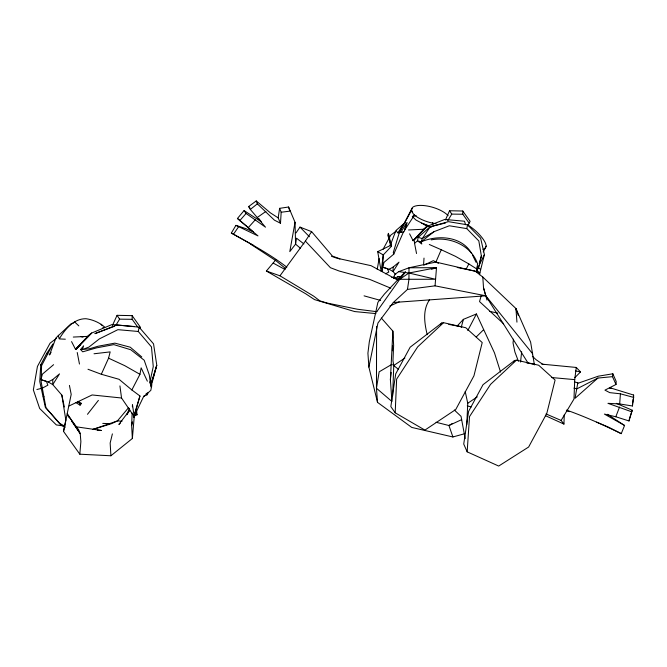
<?xml version="1.0" encoding="UTF-8"?>
<svg xmlns="http://www.w3.org/2000/svg" width="667" height="667" viewBox="0 0 667 667"><rect width="100%" height="100%" fill="white"/><g stroke="black" fill="none" stroke-linecap="round" stroke-linejoin="round"><path stroke-width="1" d="M376.588 326.363L376.463 388.236L377.505 402.351L411.756 427.43L452.893 436.968L464.757 433.692M392.413 350.775L392.538 345.606M392.705 338.369L392.88 331.132L381.324 318.042M64.832 426.263L59.722 423.387L45.348 407.354L39.753 381.449L40.762 364.766L46.732 353.352L52.943 343.939L41.579 365.666L41.154 381.891L45.973 407.837L60.122 424.229L65.149 427.43M545.348 415.641L563.94 424.079L564.249 414.891M392.646 395.956L393.772 365.474L392.963 360.847L393.63 345.281L392.88 331.132L390.395 379.681L391.929 401.484L376.463 388.236L379.156 371.836L392.088 364.215M566.516 410.088C585.201 416.658 603.41 425.004 621.252 433.65L624.57 425.479L604.402 414.082L615.799 416.767L629.014 420.96L629.056 419.902M53.585 364.691L42.405 374.145L40.912 379.623L48.199 381.966L52.768 384.609L61.848 395.114L65.866 420.243L63.532 431.399L79.815 454.194L110.905 455.769L132.366 438.494L131.641 425.463L132.141 413.006M132.383 406.787L132.466 404.711L134.234 416.625L132.366 438.494M532.366 356.27L536.11 359.721L542.613 364.207L576.255 367.45L574.729 379.623L573.97 399.058L561.13 420.427L563.94 424.079M395.197 412.823L396.632 379.131L417.684 346.857L443.563 322.686L465.808 327.747L482.216 342.563L473.954 375.804L455.744 409.53L424.896 430.098L395.197 412.823L390.845 406.57L395.714 373.879L410.147 347.199L441.687 323.045L443.563 322.686M466.775 424.721L467.75 403.252L465.216 391.512M382.391 271.686L383.258 254.936L391.454 246.231L388.411 233.383L387.76 235.176L391.454 246.231L390.42 245.481L388.411 233.383M629.014 420.96L631.732 411.806L607.962 403.335L619.685 403.96L632.433 405.986L632.541 404.01M479.54 274.746L479.898 272.878L476.755 272.294L477.222 266.65M632.433 405.986L633.65 397.407L620.41 393.805L609.738 392.638L604.952 390.137L616.008 384.467L616.191 381.457L612.831 373.787L598.324 376.18L578.422 383.116M286.843 267.192C269.701 253.902 250.242 243.688 231.349 233.05L235.926 225.363L257.987 235.901L237.444 218.476L244.072 210.572L246.098 213.448L265.491 227.18L250.317 209.446L248.649 206.553L256.236 200.942L257.345 203.852L274.404 220.152L280.499 223.245L281.174 212.239L279.623 208.337L288.594 207.012L295.031 222.286L295.581 244.13L289.803 251.609L295.031 222.286M423.57 264.991L424.012 258.096M467.167 451.842L469.518 416.617L490.57 384.35L516.45 360.172L538.686 365.233L555.094 380.057L546.832 413.29L528.631 447.023L498.691 466.058L467.167 451.842L463.732 444.064L468.593 411.372L483.025 384.692L514.574 360.53L516.45 360.172M619.685 403.96L620.41 393.805M377.505 402.351L368.884 367.083L377.939 323.02L393.305 302.51L407.454 289.428L435.059 285.843L436.501 267.684L408.988 267.784L398.741 271.644L394.839 274.42L393.43 277.947L401.392 276.338M79.815 454.194L80.882 441.579L80.223 433.692L78.631 429.715L67.784 415.166M476.755 272.294L477.522 263.715C471.152 245.123 449.641 236.293 431.182 239.878M520.56 362.064L521.652 351.767M390.395 379.681L391.187 372.461M632.658 403.018L633.125 399.024M633.358 397.032L633.592 395.039L609.738 387.694M513.482 339.186L513.023 342.93L514.907 352.001L518.401 361.231M616.008 384.467L612.481 376.655L612.831 373.787M574.846 381.974L577.805 382.866L575.037 398.324L597.89 378.064L612.481 376.655M407.454 289.428L408.946 279.49L408.988 267.784L435.826 262.081L475.212 271.186L482.791 277.038L515.933 308.538L530.607 342.071L534.425 364.916M280.499 223.245L278.164 217.867L279.623 208.337M416.525 253.518L414.566 243.38L417.5 240.787L418.184 237.327L430.09 226.838L448.432 221.661L467.525 224.846L480.649 238.236L484.409 254.611L479.898 272.878L476.988 270.602L477.855 268.151M377.23 269.351L379.114 258.571M63.532 431.399L71.194 394.372L69.426 385.418M133.859 417.6L139.945 395.981L131.866 389.97L139.953 374.312L141.137 367.825L147.357 381.19M133.642 417.292L143.422 396.94L150.825 390.353L151.642 386.093L150.742 384.742L150.592 378.898L153.26 366.6L151.476 346.948L138.269 331.466L139.103 327.155L116.858 324.987L94.914 333.65L114.641 326.23M476.988 270.602L478.973 266.558L481.374 255.978L478.831 240.945L466.792 228.623L467.525 224.846M132.033 423.653L132.416 421.844M112.381 433.883L110.163 443.03L110.905 455.769M87.986 369.251L101.317 374.262L108.571 358.171L110.163 351.893L94.03 353.768M152.276 382.083L156.712 365.441L150.742 384.742L149.675 381.866M395.748 274.646L393.088 271.569L389.078 269.26L382.675 267.2L383.992 262.389L393.805 254.094L403.493 231.833M461.231 327.272L463.423 319.343L476.438 313.957L494.489 352.893L500.542 372.053M131.641 425.463L132.475 422.519M479.223 263.548L481.374 255.978M481.215 295.714L479.531 301.567L503.618 323.828M133.784 416.283L139.945 395.981M448.091 215.658A20.018 7.687 16.5 0 0 429.681 206.512A20.018 7.687 16.5 0 0 412.448 207.479L399.325 232.675L393.28 252.543L393.805 254.094M631.732 411.806L632.241 410.23L616.341 403.343M629.373 418.934L632.241 410.23M407.162 222.545L404.119 231.707L397.799 232.983L396.365 230.824M410.964 211.197L411.914 208.362L411.506 210.313L399.325 232.675M471.636 253.477C461.914 236.151 437.894 234.559 421.144 241.879L417.5 240.787L421.811 244.039L421.144 241.879L422.294 238.611L430.09 226.838L445.523 222.986M390.228 245.539L395.89 230.574L405.569 222.178M615.799 416.767L619.543 407.062M467.892 225.704L470.102 221.319L462.773 211.022L449.541 210.747L445.439 219.968M126.747 414.782L129.548 408.296M435.718 262.49L441.254 249.741L429.315 244.497M483.2 251.934L486.268 246.181L485.609 243.555A19.685 6.553 41.2 0 0 467.934 225.079M112.44 325.454L117.067 315.324L132.141 315.641L140.495 327.372L139.695 328.639M478.589 266.441L484.35 254.744M466.116 269.218L468.809 263.915L455.494 256.353L441.254 249.741M429.423 299.933C422.411 310.313 424.487 323.245 427.197 334.667M486.268 246.181L484.467 249.099A19.685 6.553 41.2 0 1 482.991 249.275M467.784 330.54L476.438 313.957M383 249.408L390.729 235.193L395.498 231.599M400.959 232.349L406.328 223.045L404.627 230.107L414.541 214.966M577.472 383.442L577.805 382.866M51.067 352.326L49.508 354.952L55.953 337.911L71.344 323.545L73.328 323.237M447.69 220.819L451.759 214.099L462.806 214.24L469.051 222.995M115.95 325.154L119.593 319.151L132.174 319.31L137.51 326.788M127.255 414.182L129.79 410.03L118.859 424.445L120.31 423.237M59.588 338.369C65.299 328.939 73.904 318.601 85.926 318.718C92.805 319.635 99.475 322.545 104.727 327.105L102.851 327.672M398.182 232.408L402.851 224.954M275.763 259.855L266.383 271.027L279.965 275.805L305.386 241.087L311.606 231.632L299.983 227.113L296.04 232.866M233.492 234.2L238.503 226.905M440.57 324.671L441.687 323.045M513.457 362.156L514.574 360.53M376.622 311.923L399.75 279.29L405.294 272.386M87.477 414.307L98.391 400.392M71.561 341.612L75.588 349.466L91.637 333.058L111.998 324.562L134.526 326.555M75.821 402.568L80.065 405.161L81.482 403.435L78.064 401.342M409.588 233.825L413.123 240.72L427.213 226.313L444.722 219.468L464.507 221.219L465.566 224.712M80.574 349.541L83.625 345.823L82.316 349.541L80.574 349.541L82.725 351.826L96.532 347.874L113.849 344.622L130.732 349.733L144.205 360.23L149.316 375.029L150.817 386.852L151.642 386.093L152.068 381.024L156.787 365.283L153.543 343.864L139.103 327.155M128.539 407.704L117.409 420.927L112.281 423.312M239.695 220.71L246.098 213.448M248.216 227.689L255.361 219.735M75.588 349.466L88.386 335.459L91.637 333.058L75.588 349.466L80.699 344.656M413.123 240.72L424.362 228.422L427.213 226.313L413.123 240.72L418.017 236.118M405.469 271.561L384.309 294.189L377.881 302.393L369.301 341.846L367.917 353.177L368.884 367.083M457.162 326.005L463.423 319.343M574.829 377.655L580.523 371.928L576.255 367.45M476.23 336.985L483.592 329.715M421.144 241.879L434.067 231.641L449.333 225.771L466.792 228.623M52.768 379.523L59.513 373.879L52.768 384.609L52.768 379.523L48.199 381.966M393.088 267.108L399.008 262.156L393.088 271.569L393.088 267.108L389.078 269.26M250.317 209.446L257.345 203.852M56.52 338.327L50.083 343.163L37.435 366.45L33.35 389.887L39.67 408.496L56.336 424.921L64.866 426.146M257.229 217.525L265.875 211.447M412.948 216.033L414.34 215.099M467.75 403.252L477.264 396.89M393.772 365.474L404.886 358.054M434.067 231.641L422.294 238.611L418.184 237.327M452.501 423.428L448.949 425.521L436.068 422.269M385.543 273.82L388.803 272.061L387.452 268.718L382.675 267.2M597.89 378.064L576.922 388.844L573.928 388.127M134.717 414.899L136.51 414.015L136.16 410.939M377.714 251.667L383.258 254.936L381.165 271.302L377.714 251.667L390.42 245.481M69.11 405.953L92.113 394.956L121.544 397.999L134.234 416.625M424.179 265.032L433.333 260.664L438.436 263.323M133.325 416.508L137.052 414.766L136.493 409.888M461.681 419.626L448.949 425.521L452.893 436.968M389.811 306.036L399.241 301.826M146.09 393.655L147.974 392.821L147.232 394.864L143.555 396.181M431.532 269.251L436.501 267.684L408.921 273.02L398.741 271.644M36.877 389.511L42.313 388.161L47.882 385.159L46.732 382.308M413.232 216.283L416.175 215.608M391.704 277.539L394.622 277.155M397.532 276.772L399.475 276.522M281.174 212.239L290.529 211.055M393.305 302.51L485.776 295.806L532.666 353.827M408.546 229.965L424.054 229.223M73.295 337.06L88.261 336.36M77.405 401.868L80.048 403.477L81.482 403.435M102.776 423.403L111.422 423.712L92.596 429.515L117.409 420.927L122.069 421.169M65.333 339.203L59.171 338.919L58.271 335.218M97.232 430.098L101.359 430.448L76.105 426.788M138.269 331.466L117.884 329.673L99.375 338.886L88.853 347.14L82.316 349.541L89.72 348.716L98.132 346.223L114.891 343.138L130.248 347.199L141.788 356.97M393.947 278.381L399.099 278.848M551.442 377.53L574.729 379.623M376.013 313.615L354.702 311.564L314.507 299.6L305.811 293.839L266.383 271.027M376.838 311.697L357.304 309.213L327.505 303.135L319.952 300.917L313.573 296.081L279.965 275.805M609.538 388.052L611.539 388.336M448.749 324.387L461.864 326.888M526.68 362.84L534.742 364.382M435.059 285.843L485.776 295.806L527.88 362.781M541.746 364.09L543.788 364.507M575.421 370.894L580.523 371.928M457.245 267.475L475.212 271.186M489.678 311.406L497.732 313.081M81.057 336.652L82.991 337.118M364.065 295.848L380.632 300.442M101.317 374.262L119.043 379.298L131.866 389.97M467.275 405.853L471.252 406.987M566.375 410.805L569.31 411.647M335.026 257.587L339.92 259.013M40.912 379.623L46.348 381.357M235.926 225.363L245.898 228.639L253.36 231.966L237.444 218.476M423.42 223.812L428.139 225.521M430.09 226.838L431.274 227.28M331.449 256.253L334.134 257.254M390.779 288.186L369.693 279.39L339.153 271.01L330.44 267.725L305.386 241.087M596.59 422.111L608.454 427.13L621.252 433.65M231.349 233.05L253.718 245.498M546.048 413.957L561.13 420.427M421.669 223.095L428.864 226.313M108.571 358.171L124.787 365.691L139.953 374.312M397.907 280.157L371.06 265.683L340.045 258.871L332.458 256.111L311.606 231.632M273.22 263.115L285.042 269.501M607.462 414.307L624.57 425.479M43.163 396.248L44.022 396.765M244.072 210.572L261.247 221.719L258.779 218.484M468.809 263.915L476.13 268.576M278.164 217.867L270.452 212.898L256.236 200.942M250.842 244.272L276.096 260.83L285.693 268.651M46.732 353.352L47.907 354.21M303.894 243.93L296.523 238.186L295.581 244.13L300.308 248.166M392.896 364.866L398.549 369.41M427.172 226.838L424.054 224.312L415.966 220.027L412.256 216.508M478.147 267.342L480.457 269.351M454.335 410.013L461.03 416.333L465.216 438.686M74.596 321.886L78.823 325.896M299.983 227.113L309.471 236.768M248.649 206.553L249.933 207.971M40.762 364.766L41.579 365.666M101.067 324.229L102.284 325.738M136.51 414.015L137.052 414.766M67.659 415.283L69.368 417.792M71.652 421.144L80.223 433.692L67.267 413.598M449.541 210.747L451.759 214.099M117.067 315.324L119.593 319.151M412.398 212.565L411.506 210.313L413.173 213.748L415.908 216.183A20.018 7.687 16.5 0 0 436.06 223.712M472.62 255.244L476.046 262.281M516.942 322.153L515.933 308.538L518.251 315.424M288.594 207.012L289.461 209.922M486.993 300.117L483.517 287.769L482.791 277.038M483.517 287.769L485.776 295.806M61.848 395.114L64.34 406.987M515.933 308.538L516.333 310.539M77.23 352.501L79.465 364.04M119.927 385.918L121.544 397.999M414.382 241.12L414.566 243.38M432.691 222.62L432.85 224.679M633.592 395.039L633.65 397.407M80.048 403.477L80.065 405.161M462.773 211.022L462.806 214.24M132.141 315.641L132.174 319.31M408.921 273.02L399.75 279.29L435.601 279.265L408.921 273.02"/></g></svg>
